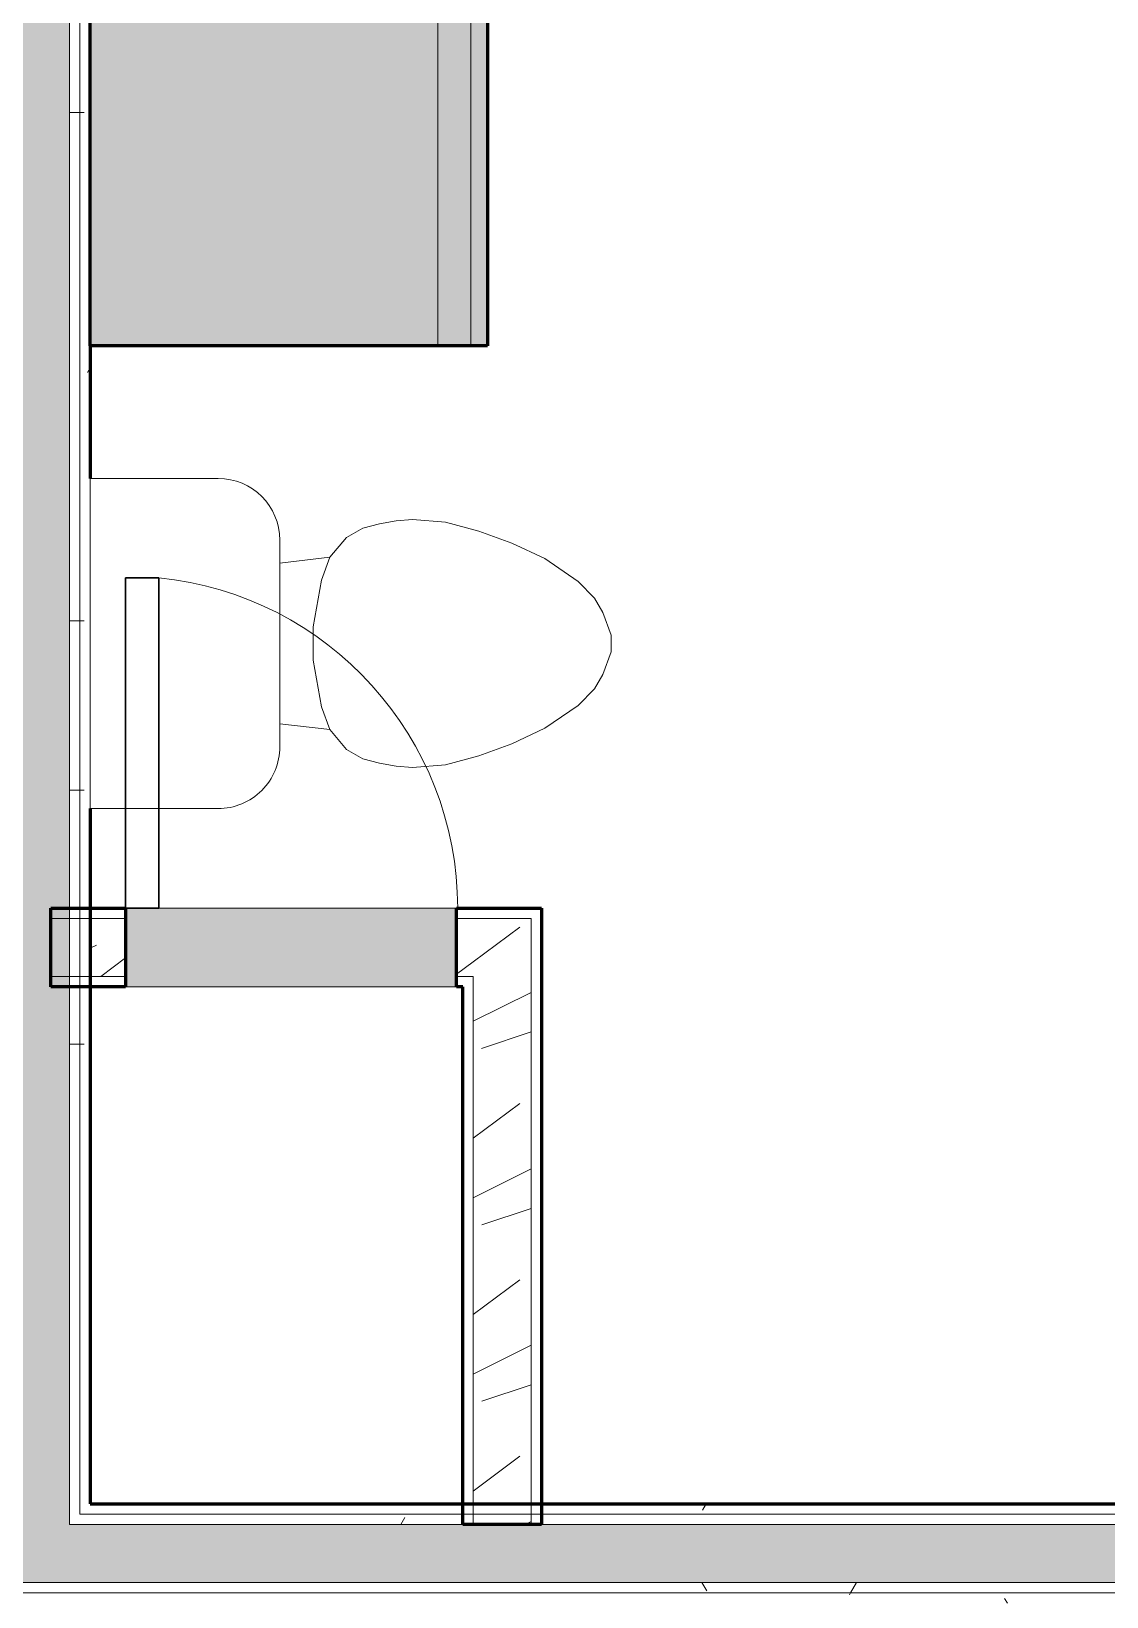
# Model space of a CAD drawing. Header units: inches. Extents: x -4061 to -1937, y 10959 to 12323.
# Drawn here: x -2936.1 to -2871.1, y 11717 to 11811.6 of the extents above; entities that cross this region are included whole.
import ezdxf

# ---------------------------------------------------------------- set-up
doc = ezdxf.new("R2010")
doc.units = ezdxf.units.IN
doc.header["$MEASUREMENT"] = 0
for name, color, linetype, lineweight in [('0-1', 7, 'Continuous', 5), ('0-2', 250, 'Continuous', 9), ('A-DOOR-1', 250, 'Continuous', 9), ('A-DOOR-2', 50, 'Continuous', 30), ('A-WALL', 113, 'Continuous', 18), ('A-WALL-1', 8, 'Continuous', 5), ('A-WALL-2', 10, 'Continuous', 60), ('A-WALL-3', 7, 'Continuous', 18), ('A-WALL-PATT-1', 250, 'Continuous', 9), ('A-WALL-PATT-2', 253, 'Continuous', 9), ('A-WALL-PATT-4', 111, 'Continuous', 9), ('I-WALL-2', 2, 'Continuous', 60), ('P-SANR-FIXT-2', 250, 'Continuous', 9), ('Q-CASE-1', 9, 'Continuous', 9), ('Q-CASE-2', 10, 'Continuous', 60), ('Q-CASE-3', 250, 'Continuous', 9)]:
    doc.layers.add(name, color=color, linetype=linetype, lineweight=lineweight)
pattern_1 = [(0, (0, 0), (20.48, 5.12), [0.845, -14.515, 0.845, -14.515, -81.92]), (0, (0, 0), (20.48, 5.12), [-30.72, 0.845, -29.875, 0.845, -14.515, -35.84]), (0, (0, 0), (20.48, 5.12), [-76.8, 0.845, -9.395, 0.845, -24.755]), (120, (7.68, 2.56), (-14.67405, 15.1762003), [0.845, -14.515, 0.845, -14.515, -81.92]), (120, (7.68, 2.56), (-14.67405, 15.1762003), [-30.72, 0.845, -29.875, 0.845, -14.515, -35.84]), (120, (7.68, 2.56), (-14.67405, 15.1762003), [-76.8, 0.845, -9.395, 0.845, -24.755]), (240, (10.24, 12.8), (-5.80595, -20.2962003), [0.845, -14.515, 0.845, -14.515, -81.92]), (240, (10.24, 12.8), (-5.80595, -20.2962003), [-30.72, 0.845, -29.875, 0.845, -14.515, -35.84]), (240, (10.24, 12.8), (-5.80595, -20.2962003), [-76.8, 0.845, -9.395, 0.845, -24.755])]
pattern_2 = [(216.87, (4.265, 10.662), (31.9871619, 21.32545714), [5.331, -47.981]), (206.565, (10.662, 7.464), (-10.662476, -10.6620098), [11.921, -11.921]), (198.435, (10.662, 2.132), (-21.32449365, -10.6625869), [6.744, -26.974])]
pattern_3 = [(161.57, (0.32, 0.32), (-2.560496185, -0.000537386), [0, -18.214, 2.022, 0]), (18.43, (-0.32, 0.32), (-2.560496185, 0.000537386), [0, -18.214, 2.022, 0]), (108.43, (0.32, 0.32), (1.27922091, -6.400876726), [6.07, -14.166]), (71.57, (-0.32, 0.32), (1.27922091, 6.400876726), [6.07, -14.166])]

# ---------------------------------------------------------------- blocks, each defined once
blk = doc.blocks.new('Toilet-Domestic-3D - Toilet-Domestic-3D-1372870-ENLARGED RCP - 3RD FLOOR PLAN - EAST')
at = {"layer": 'P-SANR-FIXT-2'}
for p, q in [((-2.74, 11), (-1.874, 11.5)), ((-1.874, 11.5), (-0.5, 12)), ((-0.5, 12), (0.5, 12)), ((0.5, 12), (1.874, 11.5)), ((1.874, 11.5), (2.74, 11)), ((-3.74, 10), (-2.74, 11)), ((2.74, 11), (3.74, 10)), ((-5.127, 8), (-3.74, 10)), ((3.74, 10), (5.127, 8)), ((-6.06, 6), (-5.127, 8)), ((5.127, 8), (6.06, 6)), ((-6.788, 4), (-6.06, 6)), ((6.06, 6), (6.788, 4)), ((-7.326, 1.992), (-6.788, 4)), ((6.788, 4), (7.326, 1.992)), ((-7.5, 0), (-7.326, 1.992)), ((7.326, 1.992), (7.5, 0)), ((-7.413, -0.996), (-7.5, 0)), ((7.5, 0), (7.413, -0.996)), ((-7.236, -2), (-7.413, -0.996)), ((7.413, -0.996), (7.236, -2)), ((-6.968, -3), (-7.236, -2)), ((7.236, -2), (6.968, -3)), ((-6.401, -4), (-6.968, -3)), ((6.968, -3), (6.401, -4)), ((-5.209, -5), (-6.401, -4)), ((6.401, -4), (5.209, -5)), ((-3.836, -5.5), (-5.209, -5)), ((-4.862, -8.024), (-5.209, -5)), ((-1, -6), (-3.836, -5.5)), ((3.836, -5.5), (1, -6)), ((5.209, -5), (3.836, -5.5)), ((4.862, -8.024), (5.209, -5)), ((1, -6), (-1, -6)), ((6.25, -8.024), (-6.25, -8.024)), ((-9.976, -11.75), (-9.976, -19.476)), ((9.976, -19.476), (9.976, -11.75)), ((-9.976, -19.476), (9.976, -19.476))]:
    blk.add_line(p, q, dxfattribs=at)
for centre, start, end in [((-6.25, -11.75), 90, 180), ((6.25, -11.75), 0, 90)]:
    blk.add_arc(centre, 3.726, start, end, dxfattribs=at)
blk = doc.blocks.new('OD_CW_Base Cabinet - OD_CW_Base Cabinet-1913600-ENLARGED RCP - 3RD FLOOR PLAN - EAST')
at = {"layer": 'Q-CASE-1'}
for points in [[(8.655, -1), (59.138, -1), (59.138, 0), (0.738, 0), (0.738, -1), (0.99, -1)], [(8.655, -3), (59.138, -3), (59.138, -1), (0.738, -1), (0.738, -3), (0.99, -3)], [(0.738, -24), (59.138, -24), (59.138, -3), (0.738, -3), (0.738, -9.362)]]:
    blk.add_hatch(color=256, dxfattribs=at).paths.add_polyline_path(points, flags=0)
at = {"layer": 'Q-CASE-2'}
for p, q in [((0.738, -24), (0.738, 0)), ((0.738, 0), (59.138, 0)), ((59.138, 0), (59.138, -24)), ((59.138, -24), (0.738, -24))]:
    blk.add_line(p, q, dxfattribs=at)
at = {"layer": 'Q-CASE-3'}
for p, q in [((0.738, 0), (0.738, -1)), ((59.138, 0), (0.738, 0)), ((59.138, -1), (59.138, 0)), ((59.138, -1), (0.738, -1)), ((0.738, -1), (0.738, -3)), ((59.138, -1), (0.738, -1)), ((59.138, -3), (59.138, -1)), ((0.738, -3), (0.738, -24)), ((59.138, -3), (0.738, -3)), ((59.138, -24), (59.138, -3)), ((59.138, -24), (0.738, -24))]:
    blk.add_line(p, q, dxfattribs=at)
blk = doc.blocks.new('Single-Flush - CLOSET-1720256-ENLARGED RCP - 3RD FLOOR PLAN - EAST')
at = {"layer": 'A-DOOR-1'}
blk.add_arc((10, -2.375), 20.067, 180, 264.27994, dxfattribs=at)
at = {"layer": 'A-DOOR-2'}
for p, q in [((8, -2.375), (8, -22.342)), ((10, -2.375), (8, -2.375)), ((10, -2.375), (10, -22.342)), ((10, -22.342), (8, -22.342))]:
    blk.add_line(p, q, dxfattribs=at)
blk = doc.blocks.new('CTR - 1st Phase - Unit Layouts_rvt-1-ENLARGED RCP - 3RD FLOOR PLAN - EAST')
at = {"layer": 'A-WALL-1'}
blk.add_hatch(color=256, dxfattribs=at).paths.add_polyline_path([(-2918.048, 11753.889), (-2910.388, 11753.889), (-2910.388, 11758.639), (-2930.388, 11758.639), (-2930.388, 11753.889), (-2921.043, 11753.889)], flags=0)
at = {"layer": 'A-WALL-PATT-1'}
h = blk.add_hatch(dxfattribs=at)
h.set_pattern_fill('FP_1', color=256, style=0, pattern_type=2)
h.set_pattern_definition(pattern_1)
h.paths.add_polyline_path([(-2909.412, 11722.639), (-2909.388, 11722.639), (-2909.388, 11754.514), (-2910.013, 11754.514), (-2910.013, 11722.639)], flags=0)
at = {"layer": 'A-WALL-PATT-2'}
h = blk.add_hatch(dxfattribs=at)
h.set_pattern_fill('FP_2', color=256, style=0, pattern_type=2)
h.set_pattern_definition(pattern_2)
h.paths.add_polyline_path([(-2910.013, 11754.514), (-2909.388, 11754.514), (-2909.388, 11758.014), (-2910.388, 11758.014), (-2910.388, 11754.514)], flags=0)
h.paths.add_polyline_path([(-2932.191, 11754.514), (-2930.388, 11754.514), (-2930.388, 11758.014), (-2932.524, 11758.014), (-2932.524, 11754.514)], flags=0)
h = blk.add_hatch(dxfattribs=at)
h.set_pattern_fill('FP_2', color=256, style=0, pattern_type=2)
h.set_pattern_definition(pattern_2)
h.paths.add_polyline_path([(-2905.888, 11721.389), (-2905.888, 11758.014), (-2909.388, 11758.014), (-2909.388, 11721.389)], flags=0)
at = {"layer": 'A-WALL-2'}
for p, q in [((-2934.899, 11753.889), (-2934.899, 11758.639)), ((-2934.899, 11758.639), (-2930.388, 11758.639)), ((-2930.388, 11758.639), (-2930.388, 11753.889)), ((-2910.388, 11753.889), (-2910.388, 11758.639)), ((-2910.388, 11758.639), (-2910.013, 11758.639)), ((-2910.013, 11758.639), (-2905.888, 11758.639)), ((-2905.888, 11758.639), (-2905.263, 11758.639)), ((-2905.263, 11758.639), (-2905.263, 11721.389)), ((-2930.388, 11753.889), (-2934.899, 11753.889)), ((-2910.013, 11753.889), (-2910.388, 11753.889)), ((-2910.013, 11721.389), (-2910.013, 11753.889)), ((-2905.263, 11721.389), (-2910.013, 11721.389))]:
    blk.add_line(p, q, dxfattribs=at)
at = {"layer": 'A-WALL-3'}
for p, q in [((-2910.388, 11758.639), (-2930.388, 11758.639)), ((-2934.899, 11758.014), (-2930.388, 11758.014)), ((-2910.388, 11758.014), (-2910.013, 11758.014)), ((-2909.388, 11758.014), (-2910.013, 11758.014)), ((-2905.888, 11758.014), (-2909.388, 11758.014)), ((-2905.888, 11721.389), (-2905.888, 11758.014)), ((-2934.899, 11754.514), (-2930.388, 11754.514)), ((-2910.388, 11754.514), (-2910.013, 11754.514)), ((-2909.388, 11754.514), (-2910.013, 11754.514)), ((-2909.388, 11721.389), (-2909.388, 11754.514)), ((-2930.388, 11753.889), (-2910.388, 11753.889))]:
    blk.add_line(p, q, dxfattribs=at)
at = {"layer": '0-2'}
for name, p, rotation in [('OD_CW_Base Cabinet - OD_CW_Base Cabinet-1913600-ENLARGED RCP - 3RD FLOOR PLAN - EAST', (-2908.524, 11851.777), 269.9999999999668), ('Toilet-Domestic-3D - Toilet-Domestic-3D-1372870-ENLARGED RCP - 3RD FLOOR PLAN - EAST', (-2913.048, 11774.639), 269.9999999999122), ('Single-Flush - CLOSET-1720256-ENLARGED RCP - 3RD FLOOR PLAN - EAST', (-2920.388, 11756.264), 180)]:
    blk.add_blockref(name, p, dxfattribs=dict(at, rotation=rotation))

msp = doc.modelspace()

# ---------------------------------------------------------------- hatches: boundary and pattern name
at = {"layer": 'A-WALL-PATT-4'}
h = msp.add_hatch(dxfattribs=at)
h.set_pattern_fill('FP_4', color=256, style=0, pattern_type=2)
h.set_pattern_definition(pattern_3)
h.paths.add_polyline_path([(-2937.274, 11721.389), (-2933.774, 11721.389), (-2933.774, 12109.964), (-2937.274, 12109.964), (-2937.274, 11722.014)], flags=0)
h = msp.add_hatch(dxfattribs=at)
h.set_pattern_fill('FP_1', color=256, style=0, pattern_type=2)
h.set_pattern_definition(pattern_1)
h.paths.add_polyline_path([(-2933.149, 11722.014), (-2933.149, 12109.964), (-2933.774, 12109.964), (-2933.774, 11722.014)], flags=0)
h = msp.add_hatch(dxfattribs=at)
h.set_pattern_fill('FP_1', color=256, style=0, pattern_type=2)
h.set_pattern_definition(pattern_1)
h.paths.add_polyline_path([(-2932.524, 11722.639), (-2932.524, 12109.964), (-2933.149, 12109.964), (-2933.149, 11722.639)], flags=0)
h = msp.add_hatch(dxfattribs=at)
h.set_pattern_fill('FP_1', color=256, style=0, pattern_type=2)
h.set_pattern_definition(pattern_1)
h.paths.add_polyline_path([(-2829.068, 11721.389), (-2802.649, 11721.389), (-2802.649, 11722.014), (-2865.138, 11722.014), (-2865.138, 11721.389), (-2838.324, 11721.389)], flags=0)
h.paths.add_polyline_path([(-3066.924, 11721.389), (-2937.274, 11721.389), (-2937.274, 11722.014), (-3068.174, 11722.014), (-3068.174, 11721.389)], flags=0)
h.paths.add_polyline_path([(-2933.774, 11721.389), (-2909.388, 11721.389), (-2909.388, 11722.014), (-2933.774, 11722.014)], flags=0)
h.paths.add_polyline_path([(-2905.888, 11721.389), (-2868.638, 11721.389), (-2868.638, 11722.014), (-2905.888, 11722.014), (-2905.888, 11721.884)], flags=0)
h = msp.add_hatch(dxfattribs=at)
h.set_pattern_fill('FP_1', color=256, style=0, pattern_type=2)
h.set_pattern_definition(pattern_1)
h.paths.add_polyline_path([(-2829.068, 11722.014), (-2803.274, 11722.014), (-2803.274, 11722.639), (-2865.138, 11722.639), (-2865.138, 11722.014), (-2838.324, 11722.014)], flags=0)
h.paths.add_polyline_path([(-3067.549, 11722.014), (-2937.899, 11722.014), (-2937.899, 11722.639), (-3067.549, 11722.639)], flags=0)
h.paths.add_polyline_path([(-2890.385, 11722.014), (-2868.638, 11722.014), (-2868.638, 11722.639), (-2905.888, 11722.639), (-2905.888, 11722.014)], flags=0)
h.paths.add_polyline_path([(-2933.149, 11722.014), (-2909.388, 11722.014), (-2909.388, 11722.639), (-2933.149, 11722.639)], flags=0)
h = msp.add_hatch(dxfattribs=at)
h.set_pattern_fill('FP_4', color=256, style=0, pattern_type=2)
h.set_pattern_definition(pattern_3)
h.paths.add_polyline_path([(-3066.671, 11717.889), (-2799.149, 11717.889), (-2799.149, 11721.389), (-3071.674, 11721.389), (-3071.674, 11717.889)], flags=0)
h = msp.add_hatch(dxfattribs=at)
h.set_pattern_fill('FP_1', color=256, style=0, pattern_type=2)
h.set_pattern_definition(pattern_1)
h.paths.add_polyline_path([(-2797.899, 11716.639), (-2797.899, 11717.264), (-3072.924, 11717.264), (-3072.924, 11716.639), (-2798.409, 11716.639)], flags=0)
h = msp.add_hatch(dxfattribs=at)
h.set_pattern_fill('FP_1', color=256, style=0, pattern_type=2)
h.set_pattern_definition(pattern_1)
h.paths.add_polyline_path([(-2806.074, 11717.264), (-2798.524, 11717.264), (-2798.524, 11717.889), (-3072.299, 11717.873), (-3072.299, 11717.264), (-2813.738, 11717.264)], flags=0)

# ---------------------------------------------------------------- linework, layer by layer
at = {"layer": 'A-WALL'}
for p, q in [((-2933.774, 12109.964), (-2933.774, 11721.389)), ((-2933.149, 12109.964), (-2933.149, 11722.014)), ((-2803.274, 11722.014), (-2933.149, 11722.014)), ((-2802.649, 11721.389), (-2933.774, 11721.389)), ((-2798.524, 11717.264), (-3072.299, 11717.264)), ((-2799.149, 11717.889), (-3071.674, 11717.889))]:
    msp.add_line(p, q, dxfattribs=at)
at = {"layer": 'I-WALL-2'}
for p, q in [((-2932.524, 11792.639), (-2932.524, 11784.616)), ((-2932.524, 11764.663), (-2932.524, 11722.639)), ((-2932.524, 11722.639), (-2803.899, 11722.639))]:
    msp.add_line(p, q, dxfattribs=at)

# ---------------------------------------------------------------- block references
at = {"layer": '0-1'}
msp.add_blockref('CTR - 1st Phase - Unit Layouts_rvt-1-ENLARGED RCP - 3RD FLOOR PLAN - EAST', (0, 0), dxfattribs=at)

doc.saveas('drawing.dxf')
